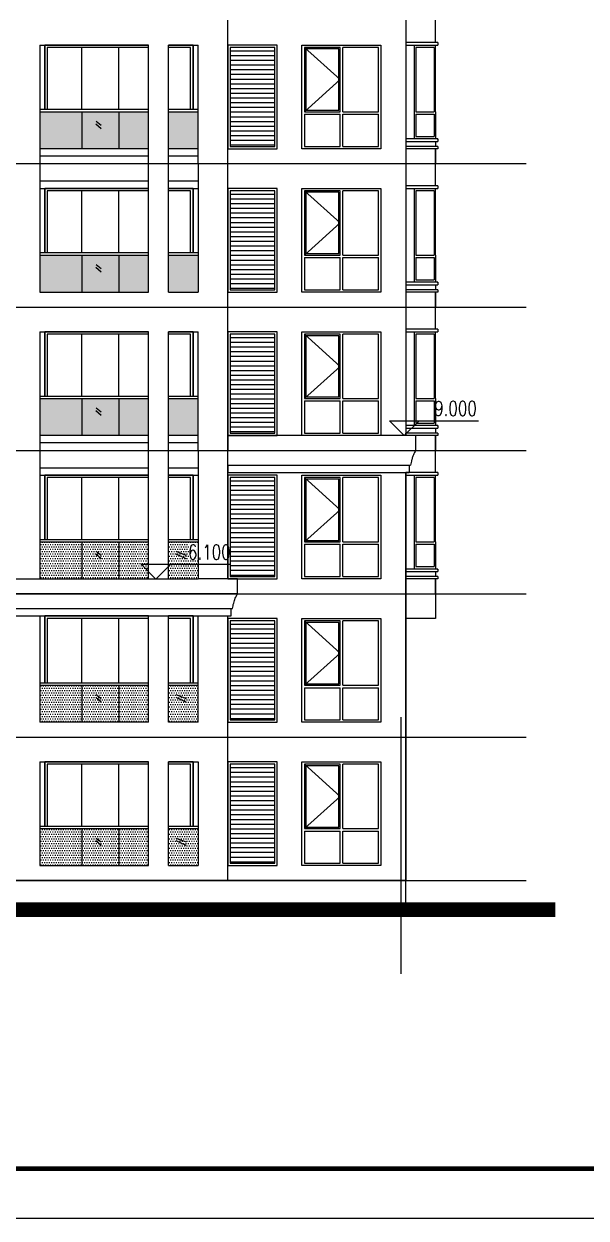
# Model space of a CAD drawing. Extents: x 1332633 to 1595679, y 264824 to 640777.
# Drawn here: x 1383511 to 1394880, y 267300 to 291457 of the extents above; entities that cross this region are included whole.
import ezdxf
from ezdxf.enums import TextEntityAlignment as Align

# ---------------------------------------------------------------- set-up
doc = ezdxf.new("R2010")
doc.units = 0
doc.header["$LTSCALE"] = 1000
doc.header["$MEASUREMENT"] = 0
doc.linetypes.add('DOTE', pattern=[2.42, 2, -0.2, 0.02, -0.2])
doc.layers.get('0').update_dxf_attribs({"linetype": 'CONTINUOUS'})
for name, color, linetype, lineweight in [('_公共_图框', 4, 'CONTINUOUS', 5), ('DOTE', 1, 'DOTE', 13), ('PUB_TEXT', 7, 'CONTINUOUS', 13), ('WALL', 2, 'CONTINUOUS', 35), ('WINDOW', 4, 'CONTINUOUS', 13), ('木头', 44, 'CONTINUOUS', 13)]:
    doc.layers.add(name, color=color, linetype=linetype, lineweight=lineweight)
for name, color, linetype in [('A-Wall(建筑墙)', 255, 'CONTINUOUS'), ('A-WALL_建筑墙_', 255, 'CONTINUOUS'), ('AXIS', 3, 'CONTINUOUS'), ('DIM_ELEV', 3, 'CONTINUOUS'), ('hatch', 251, 'CONTINUOUS')]:
    doc.layers.add(name, color=color, linetype=linetype)
doc.styles.add('_TCH_DIM', font='SIMPLEX', dxfattribs={"width": 0.8, "bigfont": 'HZTXT'})
doc.styles.add('图框文字', font='SIMKAI.TTF')
pattern_1 = [(180, (4258908.378, 2360177.565), (-15.875, 31.75), [0, -31.75])]
pattern_2 = [(180, (4437668.39, 2198308.566), (-23.8125, 47.625), [0, -47.625])]

# ---------------------------------------------------------------- blocks, each defined once
blk = doc.blocks.new('ADASD')
blk.add_line((0, 0), (0, 300))
at = {"layer": 'A-Wall(建筑墙)'}
blk.add_line((600, 2900), (600, 0), dxfattribs=at)
at = {"layer": 'A-WALL_建筑墙_'}
for p, q in [((0, 2450), (0, 2900)), ((0, 450), (0, 350)), ((0, 300), (0, 0))]:
    blk.add_line(p, q, dxfattribs=at)
at = {"layer": 'WINDOW', "color": 8}
for p, q in [((-50, 2450), (0, 2450)), ((-50, 2450), (-50, 2400)), ((0, 2450), (601, 2450)), ((601, 2400), (-50, 2400)), ((-36, 500), (-49, 500)), ((-49, 500), (0, 500)), ((-49, 500), (-49, 450)), ((0, 500), (601, 500)), ((-50, 350), (0, 350)), ((-50, 350), (-50, 300)), ((-50, 300), (0, 300)), ((601, 450), (-49, 450)), ((0, 350), (600, 350)), ((0, 300), (600, 300))]:
    blk.add_line(p, q, dxfattribs=at)
at = {"layer": 'WINDOW'}
for p, q in [((0, 1050), (0, 2400)), ((423, 500), (423, 2400)), ((0, 1050), (0, 1000)), ((0, 1000), (0, 500))]:
    blk.add_line(p, q, dxfattribs=at)
at = {"layer": '木头'}
for p, q in [((28, 2350), (395, 2350)), ((28, 2350), (28, 1050)), ((395, 2350), (395, 1050)), ((395, 1050), (28, 1050)), ((395, 1000), (28, 1000)), ((28, 1000), (28, 550)), ((395, 1000), (395, 550)), ((395, 550), (28, 550))]:
    blk.add_line(p, q, dxfattribs=at)
blk = doc.blocks.new('tk22')
at = {"layer": '_公共_图框'}
blk.add_lwpolyline([(-84000, 0), (0, 0), (0, 59400), (-84000, 59400)], close=True, dxfattribs=at)
at = {"layer": '_公共_图框', "const_width": 100}
blk.add_lwpolyline([(-81500, 1000), (-1000, 1000), (-1000, 58400), (-81500, 58400)], close=True, dxfattribs=at)
at = {"layer": '_公共_图框', "style": '图框文字'}
for tag, height, p in [('建设单位', 500, (-5000, 38300)), ('合作单位', 500, (-5054, 33683)), ('项目名称', 500, (-5000, 30300)), ('项目编号', 500, (-5000, 26300)), ('建筑', 350, (-2600, 5600)), ('方案深化', 350, (-2600, 4900)), ('1:100', 350, (-2600, 4200)), ('20090705', 350, (-2600, 3500)), ('图号', 350, (-2600, 2450))]:
    blk.add_attdef(tag, text='', height=height, dxfattribs=at).set_placement(p, align=Align.MIDDLE_CENTER)

msp = doc.modelspace()

# ---------------------------------------------------------------- hatches: boundary and pattern name
at = {"layer": 'hatch'}
h = msp.add_hatch(dxfattribs=at)
h.set_pattern_fill('LINE', color=256, scale=100, angle=360, style=0)
h.set_pattern_definition([(180, (4258908.38, 2363077.56), (2e-10, 95.25), [])])
h.paths.add_polyline_path([(1387682, 290980), (1388582, 290980), (1388582, 288980), (1387682, 288980)])
h = msp.add_hatch(dxfattribs=at)
h.set_pattern_fill('DOTS', color=256, scale=20, angle=360, style=0)
h.set_pattern_definition([(360, (-1498643.793, 2377577.565), (15.875, 31.75), [0, -31.75])])
h.paths.add_polyline_path([(1383832, 289680), (1384682, 289680), (1384682, 288930), (1383832, 288930)])
h.paths.add_polyline_path([(1384682, 289680), (1385432, 289680), (1385432, 288930), (1384682, 288930)])
h.paths.add_polyline_path([(1385432, 289680), (1386032, 289680), (1386032, 288930), (1385432, 288930)])
h.paths.add_polyline_path([(1386432, 289680), (1387032, 289680), (1387032, 288930), (1386432, 288930)])
h = msp.add_hatch(dxfattribs=at)
h.set_pattern_fill('LINE', color=256, scale=100, angle=360, style=0)
h.set_pattern_definition([(180, (4258908.38, 2360177.56), (2e-10, 95.25), [])])
h.paths.add_polyline_path([(1387682, 288080), (1388582, 288080), (1388582, 286080), (1387682, 286080)])
h = msp.add_hatch(dxfattribs=at)
h.set_pattern_fill('LINE', color=256, scale=100, angle=360, style=0)
h.set_pattern_definition([(180, (4258908.38, 2357277.56), (2e-10, 95.25), [])])
h.paths.add_polyline_path([(1387682, 285180), (1388582, 285180), (1388582, 283180), (1387682, 283180)])
h = msp.add_hatch(dxfattribs=at)
h.set_pattern_fill('LINE', color=256, scale=100, angle=360, style=0)
h.set_pattern_definition([(180, (4258908.38, 2354377.56), (2e-10, 95.25), [])])
h.paths.add_polyline_path([(1387682, 282280), (1388582, 282280), (1388582, 280280), (1387682, 280280)])
h = msp.add_hatch(dxfattribs=at)
h.set_pattern_fill('LINE', color=256, scale=100, angle=360, style=0)
h.set_pattern_definition([(180, (4258908.38, 2351477.56), (2e-10, 95.25), [])])
h.paths.add_polyline_path([(1387682, 279380), (1388582, 279380), (1388582, 277380), (1387682, 277380)])
h = msp.add_hatch(dxfattribs=at)
h.set_pattern_fill('LINE', color=256, scale=100, angle=360, style=0)
h.set_pattern_definition([(180, (4258908.38, 2348577.56), (2e-10, 95.25), [])])
h.paths.add_polyline_path([(1387682, 276480), (1388582, 276480), (1388582, 274480), (1387682, 274480)])
at = {"layer": 'WINDOW'}
h = msp.add_hatch(dxfattribs=at)
h.set_pattern_fill('DOTS', color=256, scale=20, angle=360, style=0)
h.set_pattern_definition(pattern_1)
h.paths.add_polyline_path([(1386432, 286780), (1387032, 286780), (1387032, 286030), (1386432, 286030)])
h.paths.add_polyline_path([(1385432, 286780), (1386032, 286780), (1386032, 286030), (1385432, 286030)])
h.paths.add_polyline_path([(1384682, 286780), (1385432, 286780), (1385432, 286030), (1384682, 286030)])
h.paths.add_polyline_path([(1383832, 286780), (1384682, 286780), (1384682, 286030), (1383832, 286030)])
h = msp.add_hatch(dxfattribs=at)
h.set_pattern_fill('DOTS', color=256, scale=20, angle=360, style=0)
h.set_pattern_definition(pattern_1)
h.paths.add_polyline_path([(1383832, 283880), (1384682, 283880), (1384682, 283130), (1383832, 283130)])
h.paths.add_polyline_path([(1384682, 283880), (1385432, 283880), (1385432, 283130), (1384682, 283130)])
h.paths.add_polyline_path([(1385432, 283880), (1386032, 283880), (1386032, 283130), (1385432, 283130)])
h.paths.add_polyline_path([(1386432, 283880), (1387032, 283880), (1387032, 283130), (1386432, 283130)])
h = msp.add_hatch(dxfattribs=at)
h.set_pattern_fill('DOTS', color=256, scale=30, angle=360, style=0)
h.set_pattern_definition(pattern_2)
h.paths.add_polyline_path([(1386432, 280980), (1387032, 280980), (1387032, 280230), (1386432, 280230)])
h.paths.add_polyline_path([(1385432, 280980), (1386032, 280980), (1386032, 280230), (1385432, 280230)])
h.paths.add_polyline_path([(1384682, 280980), (1385432, 280980), (1385432, 280230), (1384682, 280230)])
h.paths.add_polyline_path([(1383832, 280980), (1384682, 280980), (1384682, 280230), (1383832, 280230)])
h = msp.add_hatch(dxfattribs=at)
h.set_pattern_fill('DOTS', color=256, scale=30, angle=360, style=0)
h.set_pattern_definition(pattern_2)
h.paths.add_polyline_path([(1386432, 278080), (1387032, 278080), (1387032, 277330), (1386432, 277330)])
h.paths.add_polyline_path([(1385432, 278080), (1386032, 278080), (1386032, 277330), (1385432, 277330)])
h.paths.add_polyline_path([(1384682, 278080), (1385432, 278080), (1385432, 277330), (1384682, 277330)])
h.paths.add_polyline_path([(1383832, 278080), (1384682, 278080), (1384682, 277330), (1383832, 277330)])
h = msp.add_hatch(dxfattribs=at)
h.set_pattern_fill('DOTS', color=256, scale=30, angle=360, style=0)
h.set_pattern_definition(pattern_2)
h.paths.add_polyline_path([(1383832, 275180), (1384682, 275180), (1384682, 274430), (1383832, 274430)])
h.paths.add_polyline_path([(1384682, 275180), (1385432, 275180), (1385432, 274430), (1384682, 274430)])
h.paths.add_polyline_path([(1385432, 275180), (1386032, 275180), (1386032, 274430), (1385432, 274430)])
h.paths.add_polyline_path([(1386432, 275180), (1387032, 275180), (1387032, 274430), (1386432, 274430)])

# ---------------------------------------------------------------- linework, layer by layer
for p, q in [((1383832, 291030), (1383832, 288630)), ((1383832, 291030), (1386032, 291030)), ((1386032, 288630), (1386032, 291030)), ((1386432, 288630), (1386432, 291030)), ((1386432, 291030), (1387032, 291030)), ((1387032, 288630), (1387032, 291030)), ((1383832, 289730), (1383832, 289680)), ((1386032, 289680), (1386032, 289730)), ((1386432, 289680), (1386432, 289730)), ((1383832, 288630), (1383832, 286030)), ((1386032, 286830), (1386032, 288630)), ((1386432, 286830), (1386432, 288630)), ((1383832, 286830), (1383832, 286780)), ((1386032, 286780), (1386032, 286830)), ((1386032, 286030), (1386032, 286780)), ((1386432, 286780), (1386432, 286830)), ((1386432, 286030), (1386432, 286780)), ((1383832, 286030), (1386032, 286030)), ((1386432, 286030), (1387032, 286030)), ((1383832, 285230), (1383832, 282830)), ((1383832, 285230), (1386032, 285230)), ((1386032, 282830), (1386032, 285230)), ((1386432, 282830), (1386432, 285230)), ((1386432, 285230), (1387032, 285230)), ((1387032, 282830), (1387032, 285230)), ((1383832, 283930), (1383832, 283880)), ((1386032, 283880), (1386032, 283930)), ((1386432, 283880), (1386432, 283930)), ((1388832, 283130), (1387632, 283130)), ((1387632, 283130), (1387632, 282830)), ((1391432, 283130), (1388832, 283130)), ((1391232, 283130), (1391232, 283180)), ((1391432, 283130), (1391432, 282830)), ((1391832, 282830), (1391832, 283130)), ((1383832, 282830), (1383832, 280230)), ((1386032, 281030), (1386032, 282830)), ((1386432, 281030), (1386432, 282830)), ((1387632, 282530), (1387632, 282830)), ((1387632, 282830), (1391432, 282830)), ((1391232, 282830), (1391232, 282830)), ((1391360, 282665), (1391353, 282639)), ((1391364, 282680), (1391360, 282665)), ((1391368, 282690), (1391364, 282680)), ((1391377, 282715), (1391368, 282690)), ((1391386, 282740), (1391377, 282715)), ((1391397, 282763), (1391386, 282740)), ((1391408, 282786), (1391397, 282763)), ((1391420, 282808), (1391408, 282786)), ((1391432, 282830), (1391420, 282808)), ((1387632, 282530), (1391302, 282530)), ((1387632, 282530), (1387632, 282380)), ((1391302, 282530), (1391332, 282530)), ((1391302, 282530), (1391302, 282380)), ((1391336, 282557), (1391332, 282530)), ((1391341, 282585), (1391336, 282557)), ((1391346, 282612), (1391341, 282585)), ((1391350, 282630), (1391346, 282612)), ((1391353, 282639), (1391350, 282630)), ((1387632, 282380), (1391232, 282380)), ((1391232, 282380), (1391302, 282380)), ((1391232, 280430), (1391232, 282080)), ((1383832, 281030), (1383832, 280980)), ((1386032, 280980), (1386032, 281030)), ((1386032, 280230), (1386032, 280980)), ((1386432, 280980), (1386432, 281030)), ((1386432, 280230), (1386432, 280980)), ((1383232, 280230), (1387032, 280230)), ((1383832, 280230), (1386032, 280230)), ((1386432, 280230), (1387032, 280230)), ((1387632, 280230), (1387032, 280230)), ((1387832, 280230), (1387632, 280230)), ((1387832, 280230), (1387632, 280230)), ((1387832, 279930), (1387832, 280230)), ((1391832, 279930), (1391832, 280230)), ((1387832, 279930), (1383032, 279930)), ((1387753, 279739), (1387760, 279765)), ((1387760, 279765), (1387768, 279790)), ((1387768, 279790), (1387777, 279815)), ((1387777, 279815), (1387786, 279840)), ((1387786, 279840), (1387797, 279863)), ((1387797, 279863), (1387808, 279886)), ((1387808, 279886), (1387820, 279908)), ((1387820, 279908), (1387832, 279930)), ((1383162, 279630), (1387702, 279630)), ((1387702, 279630), (1387732, 279630)), ((1387702, 279480), (1387702, 279630)), ((1387732, 279630), (1387736, 279657)), ((1387736, 279657), (1387741, 279685)), ((1387741, 279685), (1387746, 279712)), ((1387746, 279712), (1387753, 279739)), ((1383162, 279480), (1387702, 279480)), ((1383832, 279480), (1383832, 277330)), ((1386032, 277330), (1386032, 279480)), ((1386432, 277330), (1386432, 279480)), ((1387032, 277330), (1387032, 279480)), ((1383832, 278130), (1383832, 278080)), ((1386032, 278080), (1386032, 278130)), ((1386432, 278080), (1386432, 278130)), ((1386032, 277330), (1383832, 277330)), ((1387032, 277330), (1386432, 277330)), ((1383832, 276530), (1386032, 276530)), ((1383832, 276530), (1383832, 274430)), ((1386032, 275230), (1386032, 276530)), ((1386432, 276530), (1387032, 276530)), ((1386432, 275230), (1386432, 276530)), ((1383832, 275230), (1383832, 275180)), ((1386032, 275180), (1386032, 275230)), ((1386032, 274430), (1386032, 275180)), ((1386432, 275180), (1386432, 275230)), ((1386432, 274430), (1386432, 275180)), ((1383832, 274430), (1386032, 274430)), ((1386432, 274430), (1387032, 274430))]:
    msp.add_line(p, q)
at = {"layer": 'A-Wall(建筑墙)'}
for p, q in [((1387632, 288630), (1387632, 291530)), ((1387032, 288630), (1387032, 286030)), ((1387632, 285730), (1387632, 288630)), ((1391232, 288630), (1391232, 285730)), ((1387632, 282830), (1387632, 285730)), ((1391232, 285730), (1391232, 283130)), ((1391232, 285730), (1391232, 283130)), ((1387032, 282830), (1387032, 280230)), ((1387632, 280230), (1387632, 282830)), ((1391232, 282830), (1391232, 282830)), ((1391232, 282380), (1391232, 279930)), ((1391232, 282380), (1391232, 279930)), ((1387632, 280230), (1387632, 280230)), ((1387632, 280230), (1387632, 280230)), ((1391232, 279930), (1391232, 277030)), ((1387632, 277030), (1387632, 279480)), ((1387632, 274130), (1387632, 277030)), ((1391232, 277030), (1391232, 274130)), ((1387032, 276530), (1387032, 274430))]:
    msp.add_line(p, q, dxfattribs=at)
at = {"layer": 'A-WALL_建筑墙_'}
for p, q in [((1391832, 285280), (1391832, 285730)), ((1391832, 283280), (1391832, 283180)), ((1391832, 283130), (1391832, 282830)), ((1391832, 282380), (1391832, 282830)), ((1391232, 273540), (1391232, 282380)), ((1391832, 280380), (1391832, 280280)), ((1391832, 280230), (1391832, 279430)), ((1391832, 279430), (1391232, 279430)), ((1391232, 274130), (1369132, 274130))]:
    msp.add_line(p, q, dxfattribs=at)
at = {"layer": 'AXIS'}
msp.add_line((1391132, 277432), (1391132, 272239), dxfattribs=at)
at = {"layer": 'DIM_ELEV'}
for p, q in [((1390903, 283430), (1392703, 283430)), ((1391203, 283130), (1390903, 283430)), ((1391203, 283130), (1391503, 283430)), ((1385882, 280525), (1387682, 280525)), ((1386182, 280225), (1385882, 280525)), ((1386182, 280225), (1386482, 280525))]:
    msp.add_line(p, q, dxfattribs=at)
at = {"layer": 'DOTE', "linetype": 'ByBlock', "ltscale": 30}
for p, q in [((1342516, 288630), (1393667, 288630)), ((1342516, 285730), (1393667, 285730)), ((1342516, 282830), (1393667, 282830)), ((1342516, 279930), (1393667, 279930)), ((1342516, 279930), (1393667, 279930)), ((1342516, 277030), (1393667, 277030)), ((1342516, 274130), (1393667, 274130))]:
    msp.add_line(p, q, dxfattribs=at)
at = {"layer": 'hatch'}
for points in [[(1388582, 290980), (1387682, 290980), (1387682, 288980), (1388582, 288980)], [(1388582, 288080), (1387682, 288080), (1387682, 286080), (1388582, 286080)], [(1388582, 285180), (1387682, 285180), (1387682, 283180), (1388582, 283180)], [(1388582, 282280), (1387682, 282280), (1387682, 280280), (1388582, 280280)], [(1388582, 279380), (1387682, 279380), (1387682, 277380), (1388582, 277380)], [(1388582, 276480), (1387682, 276480), (1387682, 274480), (1388582, 274480)]]:
    msp.add_lwpolyline(points, close=True, dxfattribs=at)
at = {"layer": 'WALL', "color": 251, "const_width": 300}
msp.add_lwpolyline([(1358132, 273540), (1394259, 273540)], dxfattribs=at)
at = {"layer": 'WINDOW'}
for p, q in [((1383932, 289730), (1383932, 291030)), ((1383932, 291030), (1384682, 291030)), ((1384682, 291030), (1385432, 291030)), ((1384682, 289730), (1384682, 290980)), ((1385432, 291030), (1386032, 291030)), ((1385432, 289730), (1385432, 290980)), ((1386432, 291030), (1386932, 291030)), ((1386932, 291030), (1386932, 289730)), ((1383832, 289730), (1386032, 289730)), ((1386432, 289730), (1387032, 289730)), ((1383932, 286830), (1383932, 288130)), ((1383932, 288130), (1384682, 288130)), ((1384682, 288130), (1385432, 288130)), ((1384682, 286830), (1384682, 288080)), ((1385432, 288130), (1386032, 288130)), ((1385432, 286830), (1385432, 288080)), ((1386432, 288130), (1386932, 288130)), ((1386932, 288130), (1386932, 286830)), ((1383832, 286830), (1386032, 286830)), ((1386432, 286830), (1387032, 286830)), ((1383932, 283930), (1383932, 285230)), ((1383932, 285230), (1384682, 285230)), ((1384682, 285230), (1385432, 285230)), ((1384682, 283930), (1384682, 285180)), ((1385432, 285230), (1386032, 285230)), ((1385432, 283930), (1385432, 285180)), ((1386432, 285230), (1386932, 285230)), ((1386932, 285230), (1386932, 283930)), ((1391409, 283330), (1391409, 285230)), ((1391832, 283880), (1391832, 285230)), ((1383832, 283930), (1386032, 283930)), ((1386432, 283930), (1387032, 283930)), ((1391832, 283880), (1391832, 283830)), ((1391832, 283830), (1391832, 283330)), ((1383932, 281030), (1383932, 282330)), ((1383932, 282330), (1384682, 282330)), ((1384682, 282330), (1385432, 282330)), ((1384682, 281030), (1384682, 282280)), ((1385432, 282330), (1386032, 282330)), ((1385432, 281030), (1385432, 282280)), ((1386432, 282330), (1386932, 282330)), ((1386932, 282330), (1386932, 281030)), ((1391409, 280430), (1391409, 282330)), ((1391832, 280980), (1391832, 282330)), ((1384682, 280980), (1384682, 280230)), ((1385432, 280980), (1385432, 280230)), ((1391832, 280980), (1391832, 280930)), ((1384967, 280738), (1385072, 280642)), ((1384970, 280789), (1385075, 280711)), ((1386582, 280738), (1386787, 280642)), ((1386585, 280789), (1386790, 280712)), ((1391832, 280930), (1391832, 280430)), ((1383932, 278130), (1383932, 279480)), ((1383932, 279480), (1384682, 279480)), ((1384682, 279480), (1385432, 279480)), ((1384682, 278130), (1384682, 279430)), ((1385432, 279480), (1386032, 279480)), ((1385432, 278130), (1385432, 279430)), ((1386432, 279480), (1386932, 279480)), ((1386932, 279480), (1386932, 278130)), ((1384682, 278080), (1384682, 277330)), ((1385432, 278080), (1385432, 277330)), ((1384967, 277838), (1385072, 277742)), ((1384970, 277889), (1385075, 277811)), ((1386582, 277838), (1386787, 277742)), ((1386585, 277889), (1386790, 277812)), ((1383932, 275230), (1383932, 276530)), ((1383932, 276530), (1384682, 276530)), ((1384682, 276530), (1385432, 276530)), ((1384682, 275230), (1384682, 276480)), ((1385432, 276530), (1386032, 276530)), ((1385432, 275230), (1385432, 276480)), ((1386432, 276530), (1386932, 276530)), ((1386932, 276530), (1386932, 275230)), ((1384682, 275180), (1384682, 274430)), ((1385432, 275180), (1385432, 274430)), ((1384967, 274938), (1385072, 274842)), ((1384970, 274989), (1385075, 274911)), ((1386582, 274938), (1386787, 274842)), ((1386585, 274989), (1386790, 274912))]:
    msp.add_line(p, q, dxfattribs=at)
at = {"layer": 'WINDOW', "color": 8}
for p, q in [((1391832, 285280), (1391232, 285280)), ((1391232, 285230), (1391882, 285230)), ((1391882, 285280), (1391832, 285280)), ((1391882, 285280), (1391882, 285230)), ((1391832, 283330), (1391232, 283330)), ((1391232, 283280), (1391882, 283280)), ((1391832, 283180), (1391232, 283180)), ((1391832, 283130), (1391232, 283130)), ((1391882, 283330), (1391832, 283330)), ((1391882, 283180), (1391832, 283180)), ((1391882, 283130), (1391832, 283130)), ((1391868, 283330), (1391882, 283330)), ((1391882, 283330), (1391882, 283280)), ((1391882, 283180), (1391882, 283130)), ((1391832, 282380), (1391232, 282380)), ((1391232, 282330), (1391882, 282330)), ((1391882, 282380), (1391832, 282380)), ((1391882, 282380), (1391882, 282330)), ((1391832, 280430), (1391232, 280430)), ((1391232, 280380), (1391882, 280380)), ((1391832, 280280), (1391232, 280280)), ((1391832, 280230), (1391232, 280230)), ((1391882, 280430), (1391832, 280430)), ((1391882, 280280), (1391832, 280280)), ((1391882, 280230), (1391832, 280230)), ((1391868, 280430), (1391882, 280430)), ((1391882, 280430), (1391882, 280380)), ((1391882, 280280), (1391882, 280230))]:
    msp.add_line(p, q, dxfattribs=at)
at = {"layer": 'WINDOW'}
for points in [[(1386032, 291030), (1383932, 291030), (1383932, 289730)], [(1386032, 290980), (1383982, 290980), (1383982, 289730)], [(1386932, 289730), (1386932, 291030), (1386432, 291030)], [(1386882, 289730), (1386882, 290980), (1386432, 290980)], [(1386032, 288130), (1383932, 288130), (1383932, 286830)], [(1386032, 288080), (1383982, 288080), (1383982, 286830)], [(1386932, 286830), (1386932, 288130), (1386432, 288130)], [(1386882, 286830), (1386882, 288080), (1386432, 288080)], [(1386032, 285230), (1383932, 285230), (1383932, 283930)], [(1386032, 285180), (1383982, 285180), (1383982, 283930)], [(1386932, 283930), (1386932, 285230), (1386432, 285230)], [(1386882, 283930), (1386882, 285180), (1386432, 285180)], [(1386032, 282330), (1383932, 282330), (1383932, 281030)], [(1386032, 282280), (1383982, 282280), (1383982, 281030)], [(1386932, 281030), (1386932, 282330), (1386432, 282330)], [(1386882, 281030), (1386882, 282280), (1386432, 282280)], [(1386032, 279480), (1383932, 279480), (1383932, 278130)], [(1386032, 279430), (1383982, 279430), (1383982, 278130)], [(1386932, 278130), (1386932, 279480), (1386432, 279480)], [(1386882, 278130), (1386882, 279430), (1386432, 279430)], [(1386032, 276530), (1383932, 276530), (1383932, 275230)], [(1386032, 276480), (1383982, 276480), (1383982, 275230)], [(1386932, 275230), (1386932, 276530), (1386432, 276530)], [(1386882, 275230), (1386882, 276480), (1386432, 276480)]]:
    msp.add_lwpolyline(points, dxfattribs=at)
for points in [[(1389132, 291030), (1390732, 291030), (1390732, 288930), (1389132, 288930)], [(1389132, 288130), (1390732, 288130), (1390732, 286030), (1389132, 286030)], [(1389132, 285230), (1390732, 285230), (1390732, 283130), (1389132, 283130)], [(1389132, 282330), (1390732, 282330), (1390732, 280230), (1389132, 280230)], [(1389132, 279430), (1390732, 279430), (1390732, 277330), (1389132, 277330)], [(1389132, 276530), (1390732, 276530), (1390732, 274430), (1389132, 274430)]]:
    msp.add_lwpolyline(points, close=True, dxfattribs=at)
at = {"layer": '木头'}
for p, q in [((1389182, 290980), (1389907, 290330)), ((1389907, 289680), (1389907, 290980)), ((1389957, 289680), (1389957, 290980)), ((1389907, 290330), (1389182, 289680)), ((1383832, 289680), (1386032, 289680)), ((1384682, 289680), (1384682, 288930)), ((1385432, 289680), (1385432, 288930)), ((1386432, 289680), (1387032, 289680)), ((1389182, 289680), (1389907, 289680)), ((1389957, 289680), (1390682, 289680)), ((1384967, 289438), (1385072, 289342)), ((1384970, 289489), (1385075, 289411)), ((1389182, 289630), (1389907, 289630)), ((1389907, 288980), (1389907, 289630)), ((1389957, 288980), (1389957, 289630)), ((1389957, 289630), (1390682, 289630)), ((1386032, 288930), (1383832, 288930)), ((1387032, 288930), (1386432, 288930)), ((1386032, 288780), (1383832, 288780)), ((1387032, 288780), (1386432, 288780)), ((1383832, 288280), (1386032, 288280)), ((1386432, 288280), (1387032, 288280)), ((1383832, 288130), (1386032, 288130)), ((1386432, 288130), (1387032, 288130)), ((1389182, 288080), (1389907, 287430)), ((1389907, 286780), (1389907, 288080)), ((1389957, 286780), (1389957, 288080)), ((1389907, 287430), (1389182, 286780)), ((1383832, 286780), (1386032, 286780)), ((1384682, 286780), (1384682, 286030)), ((1385432, 286780), (1385432, 286030)), ((1386432, 286780), (1387032, 286780)), ((1389182, 286780), (1389907, 286780)), ((1389957, 286780), (1390682, 286780)), ((1384967, 286538), (1385072, 286442)), ((1384970, 286589), (1385075, 286511)), ((1389182, 286730), (1389907, 286730)), ((1389907, 286080), (1389907, 286730)), ((1389957, 286080), (1389957, 286730)), ((1389957, 286730), (1390682, 286730)), ((1389182, 285180), (1389907, 284530)), ((1389907, 283880), (1389907, 285180)), ((1389957, 283880), (1389957, 285180)), ((1391804, 285180), (1391437, 285180)), ((1391437, 285180), (1391437, 283880)), ((1391804, 285180), (1391804, 283880)), ((1389907, 284530), (1389182, 283880)), ((1383832, 283880), (1386032, 283880)), ((1384682, 283880), (1384682, 283130)), ((1385432, 283880), (1385432, 283130)), ((1386432, 283880), (1387032, 283880)), ((1389182, 283880), (1389907, 283880)), ((1389957, 283880), (1390682, 283880)), ((1391437, 283880), (1391804, 283880)), ((1384967, 283638), (1385072, 283542)), ((1384970, 283689), (1385075, 283611)), ((1389182, 283830), (1389907, 283830)), ((1389907, 283180), (1389907, 283830)), ((1389957, 283180), (1389957, 283830)), ((1389957, 283830), (1390682, 283830)), ((1391437, 283830), (1391804, 283830)), ((1391437, 283830), (1391437, 283380)), ((1391804, 283830), (1391804, 283380)), ((1391437, 283380), (1391804, 283380)), ((1386032, 283130), (1383832, 283130)), ((1387032, 283130), (1386432, 283130)), ((1386032, 282980), (1383832, 282980)), ((1387032, 282980), (1386432, 282980)), ((1383832, 282480), (1386032, 282480)), ((1386432, 282480), (1387032, 282480)), ((1383832, 282330), (1386032, 282330)), ((1386432, 282330), (1387032, 282330)), ((1389182, 282280), (1389907, 281630)), ((1389907, 280980), (1389907, 282280)), ((1389957, 280980), (1389957, 282280)), ((1391804, 282280), (1391437, 282280)), ((1391437, 282280), (1391437, 280980)), ((1391804, 282280), (1391804, 280980)), ((1389907, 281630), (1389182, 280980)), ((1383832, 281030), (1386032, 281030)), ((1383832, 280980), (1386032, 280980)), ((1386432, 281030), (1387032, 281030)), ((1386432, 280980), (1387032, 280980)), ((1389182, 280980), (1389907, 280980)), ((1389957, 280980), (1390682, 280980)), ((1391437, 280980), (1391804, 280980)), ((1389182, 280930), (1389907, 280930)), ((1389907, 280280), (1389907, 280930)), ((1389957, 280280), (1389957, 280930)), ((1389957, 280930), (1390682, 280930)), ((1391437, 280930), (1391804, 280930)), ((1391437, 280930), (1391437, 280480)), ((1391804, 280930), (1391804, 280480)), ((1391437, 280480), (1391804, 280480)), ((1389182, 279380), (1389907, 278730)), ((1389907, 278080), (1389907, 279380)), ((1389957, 278080), (1389957, 279380)), ((1389907, 278730), (1389182, 278080)), ((1383832, 278130), (1386032, 278130)), ((1383832, 278080), (1386032, 278080)), ((1386432, 278130), (1387032, 278130)), ((1386432, 278080), (1387032, 278080)), ((1389182, 278080), (1389907, 278080)), ((1389957, 278080), (1390682, 278080)), ((1389182, 278030), (1389907, 278030)), ((1389907, 277380), (1389907, 278030)), ((1389957, 277380), (1389957, 278030)), ((1389957, 278030), (1390682, 278030)), ((1389182, 276480), (1389907, 275830)), ((1389907, 275180), (1389907, 276480)), ((1389957, 275180), (1389957, 276480)), ((1389907, 275830), (1389182, 275180)), ((1383832, 275230), (1386032, 275230)), ((1383832, 275180), (1386032, 275180)), ((1386432, 275230), (1387032, 275230)), ((1386432, 275180), (1387032, 275180)), ((1389182, 275180), (1389907, 275180)), ((1389957, 275180), (1390682, 275180)), ((1389182, 275130), (1389907, 275130)), ((1389907, 274480), (1389907, 275130)), ((1389957, 274480), (1389957, 275130)), ((1389957, 275130), (1390682, 275130))]:
    msp.add_line(p, q, dxfattribs=at)
for points in [[(1388632, 291030), (1387632, 291030), (1387632, 288930), (1388632, 288930)], [(1389877, 290950), (1389212, 290950), (1389212, 289710), (1389877, 289710)], [(1388632, 288130), (1387632, 288130), (1387632, 286030), (1388632, 286030)], [(1389877, 288050), (1389212, 288050), (1389212, 286810), (1389877, 286810)], [(1388632, 285230), (1387632, 285230), (1387632, 283130), (1388632, 283130)], [(1389877, 285150), (1389212, 285150), (1389212, 283910), (1389877, 283910)], [(1388632, 282330), (1387632, 282330), (1387632, 280230), (1388632, 280230)], [(1389877, 282250), (1389212, 282250), (1389212, 281010), (1389877, 281010)], [(1388632, 279430), (1387632, 279430), (1387632, 277330), (1388632, 277330)], [(1389877, 279350), (1389212, 279350), (1389212, 278110), (1389877, 278110)], [(1388632, 276530), (1387632, 276530), (1387632, 274430), (1388632, 274430)], [(1389877, 276450), (1389212, 276450), (1389212, 275210), (1389877, 275210)]]:
    msp.add_lwpolyline(points, close=True, dxfattribs=at)
for points in [[(1389907, 290980), (1389182, 290980), (1389182, 289680)], [(1390682, 289680), (1390682, 290980), (1389957, 290980)], [(1389182, 289630), (1389182, 288980), (1389907, 288980)], [(1389957, 288980), (1390682, 288980), (1390682, 289630)], [(1389907, 288080), (1389182, 288080), (1389182, 286780)], [(1390682, 286780), (1390682, 288080), (1389957, 288080)], [(1389182, 286730), (1389182, 286080), (1389907, 286080)], [(1389957, 286080), (1390682, 286080), (1390682, 286730)], [(1389907, 285180), (1389182, 285180), (1389182, 283880)], [(1390682, 283880), (1390682, 285180), (1389957, 285180)], [(1389182, 283830), (1389182, 283180), (1389907, 283180)], [(1389957, 283180), (1390682, 283180), (1390682, 283830)], [(1389907, 282280), (1389182, 282280), (1389182, 280980)], [(1390682, 280980), (1390682, 282280), (1389957, 282280)], [(1389182, 280930), (1389182, 280280), (1389907, 280280)], [(1389957, 280280), (1390682, 280280), (1390682, 280930)], [(1389907, 279380), (1389182, 279380), (1389182, 278080)], [(1390682, 278080), (1390682, 279380), (1389957, 279380)], [(1389182, 278030), (1389182, 277380), (1389907, 277380)], [(1389957, 277380), (1390682, 277380), (1390682, 278030)], [(1389907, 276480), (1389182, 276480), (1389182, 275180)], [(1390682, 275180), (1390682, 276480), (1389957, 276480)], [(1389182, 275130), (1389182, 274480), (1389907, 274480)], [(1389957, 274480), (1390682, 274480), (1390682, 275130)]]:
    msp.add_lwpolyline(points, dxfattribs=at)

# ---------------------------------------------------------------- block references
at = {"layer": 'hatch'}
msp.add_blockref('tk22', (1416633, 267300), dxfattribs=at)
at = {"layer": '木头', "xscale": -1}
for p in [(1391832, 288630), (1391832, 285730)]:
    msp.add_blockref('ADASD', p, dxfattribs=at)

# ---------------------------------------------------------------- texts
at = {"layer": 'PUB_TEXT', "style": '_TCH_DIM', "width": 0.752941}
for s, p in [('9.000', (1391807, 283530)), ('6.100', (1386829, 280625))]:
    msp.add_text(s, height=297.5, dxfattribs=at).set_placement(p)

doc.saveas('drawing.dxf')
